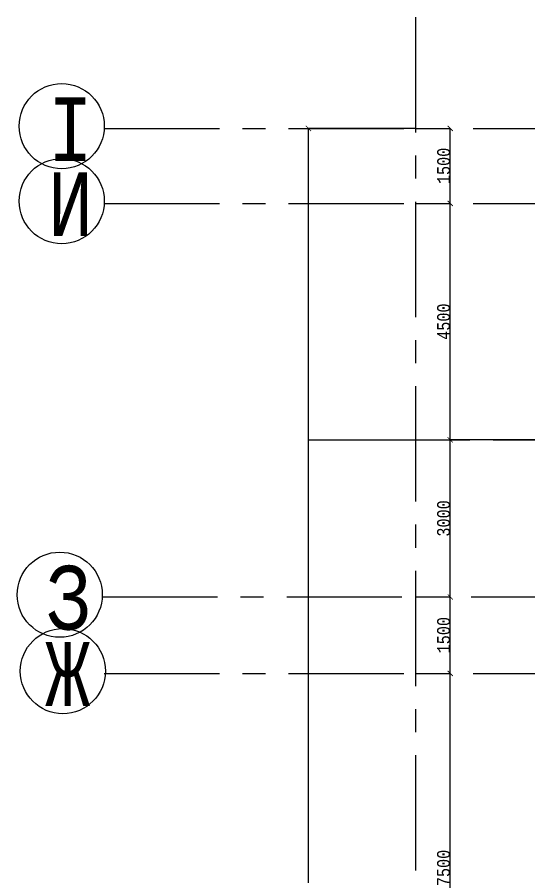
# Model space of a CAD drawing. Header units: millimetres. Extents: x -689206 to 4969298, y -1019800 to 703299.
# Drawn here: x 260695 to 270559, y -63522 to -46957 of the extents above; entities that cross this region are included whole.
import ezdxf

# ---------------------------------------------------------------- set-up
doc = ezdxf.new("R2010")
doc.units = ezdxf.units.MM
doc.linetypes.add('JIS_02_4.0', pattern=[5.5, 4, -1.5])
doc.linetypes.add('осеваяX2', pattern=[101.6, 63.5, -12.7, 12.7, -12.7])
doc.layers.add('сваи', color=7, linetype='JIS_02_4.0', lineweight=30)
doc.layers.add('стены', color=7, linetype='Continuous', lineweight=20)
doc.layers.add('сетка', color=104, linetype='Continuous')
doc.styles.add('Аннотативный', font='isocteur.ttf', dxfattribs={"width": 0.7, "height": 250})
doc.dimstyles.new('Аннотативный', dxfattribs={"dimscale": 0, "dimtxt": 250, "dimasz": 100, "dimexe": 1.25, "dimexo": 0.625, "dimtad": 1, "dimdec": 0, "dimtxsty": 'Аннотативный', "dimblk": 'ARCHTICK', "dimcen": 2.5, "dimadec": 0, "dimazin": 0, "dimtfac": 1, "dimtdec": 0, "dimtmove": 0, "dimatfit": 3, "dimfxl": 1, "dimarcsym": 0})

# ---------------------------------------------------------------- blocks, each defined once
blk = doc.blocks.new('_ArchTick')
at = {"color": 0, "linetype": 'ByBlock', "const_width": 0.15}
blk.add_lwpolyline([(-0.5, -0.5), (0.5, 0.5)], dxfattribs=at)
blk = doc.blocks.new('*D1416')
at = {"layer": 'Defpoints', "color": 0, "linetype": 'ByBlock', "lineweight": 20, "ltscale": 35, "transparency": 16777216}
for p in [(268373, -59602), (269043, -59602), (268373, -67102)]:
    blk.add_point(p, dxfattribs=at)
at = {"layer": 'сваи', "color": 0, "linetype": 'ByBlock', "lineweight": -2, "ltscale": 35, "transparency": 16777216}
for p, q in [((268373, -59602), (269044, -59602)), ((269043, -67102), (269043, -59602)), ((268373, -67102), (269044, -67102))]:
    blk.add_line(p, q, dxfattribs=at)
at = {"layer": 'сваи', "color": 0, "linetype": 'ByBlock', "lineweight": -2, "ltscale": 35, "transparency": 16777216, "xscale": 100, "yscale": 100, "zscale": 100}
for p, rotation in [((269043, -59602), 90), ((269043, -67102), 270)]:
    blk.add_blockref('_ArchTick', p, dxfattribs=dict(at, rotation=rotation))
at = {"layer": 'сваи', "color": 0, "linetype": 'ByBlock', "lineweight": 20, "ltscale": 35, "transparency": 16777216, "insert": (268917, -63352), "char_height": 250, "attachment_point": 5, "rotation": 90, "style": 'Аннотативный'}
blk.add_mtext('7500', dxfattribs=at)
blk = doc.blocks.new('*D1417')
at = {"layer": 'Defpoints', "color": 0, "linetype": 'ByBlock', "lineweight": 20, "ltscale": 35, "transparency": 16777216}
for p in [(268373, -58130), (269044, -58130), (268373, -59602)]:
    blk.add_point(p, dxfattribs=at)
at = {"layer": 'сваи', "color": 0, "linetype": 'ByBlock', "lineweight": -2, "ltscale": 35, "transparency": 16777216}
for p, q in [((268373, -58130), (269045, -58130)), ((269044, -59602), (269044, -58130)), ((268373, -59602), (269045, -59602))]:
    blk.add_line(p, q, dxfattribs=at)
at = {"layer": 'сваи', "color": 0, "linetype": 'ByBlock', "lineweight": -2, "ltscale": 35, "transparency": 16777216, "xscale": 100, "yscale": 100, "zscale": 100}
for p, rotation in [((269044, -58130), 90), ((269044, -59602), 270)]:
    blk.add_blockref('_ArchTick', p, dxfattribs=dict(at, rotation=rotation))
at = {"layer": 'сваи', "color": 0, "linetype": 'ByBlock', "lineweight": 20, "ltscale": 35, "transparency": 16777216, "insert": (268918, -58866), "char_height": 250, "attachment_point": 5, "rotation": 90, "style": 'Аннотативный'}
blk.add_mtext('1500', dxfattribs=at)
blk = doc.blocks.new('*D1418')
at = {"layer": 'Defpoints', "color": 0, "linetype": 'ByBlock', "lineweight": 20, "ltscale": 35, "transparency": 16777216}
for p in [(269044, -55102), (271955, -55102), (268373, -58130)]:
    blk.add_point(p, dxfattribs=at)
at = {"layer": 'сваи', "color": 0, "linetype": 'ByBlock', "lineweight": -2, "ltscale": 35, "transparency": 16777216}
for p, q in [((271955, -55102), (269043, -55102)), ((269044, -58130), (269044, -55102)), ((268373, -58130), (269045, -58130))]:
    blk.add_line(p, q, dxfattribs=at)
at = {"layer": 'сваи', "color": 0, "linetype": 'ByBlock', "lineweight": -2, "ltscale": 35, "transparency": 16777216, "xscale": 100, "yscale": 100, "zscale": 100}
for p, rotation in [((269044, -55102), 90), ((269044, -58130), 270)]:
    blk.add_blockref('_ArchTick', p, dxfattribs=dict(at, rotation=rotation))
at = {"layer": 'сваи', "color": 0, "linetype": 'ByBlock', "lineweight": 20, "ltscale": 35, "transparency": 16777216, "insert": (268918, -56616), "char_height": 250, "attachment_point": 5, "rotation": 90, "style": 'Аннотативный'}
blk.add_mtext('3000', dxfattribs=at)
blk = doc.blocks.new('*D1419')
at = {"layer": 'Defpoints', "color": 0, "linetype": 'ByBlock', "lineweight": 20, "ltscale": 35, "transparency": 16777216}
for p in [(268373, -50546), (269044, -50546), (268373, -55102)]:
    blk.add_point(p, dxfattribs=at)
at = {"layer": 'сваи', "color": 0, "linetype": 'ByBlock', "lineweight": -2, "ltscale": 35, "transparency": 16777216}
for p, q in [((268373, -50546), (269045, -50546)), ((269044, -55102), (269044, -50546)), ((268373, -55102), (269045, -55102))]:
    blk.add_line(p, q, dxfattribs=at)
at = {"layer": 'сваи', "color": 0, "linetype": 'ByBlock', "lineweight": -2, "ltscale": 35, "transparency": 16777216, "xscale": 100, "yscale": 100, "zscale": 100}
for p, rotation in [((269044, -50546), 90), ((269044, -55102), 270)]:
    blk.add_blockref('_ArchTick', p, dxfattribs=dict(at, rotation=rotation))
at = {"layer": 'сваи', "color": 0, "linetype": 'ByBlock', "lineweight": 20, "ltscale": 35, "transparency": 16777216, "insert": (268918, -52824), "char_height": 250, "attachment_point": 5, "rotation": 90, "style": 'Аннотативный'}
blk.add_mtext('4500', dxfattribs=at)
blk = doc.blocks.new('*D1420')
at = {"layer": 'Defpoints', "color": 0, "linetype": 'ByBlock', "lineweight": 20, "ltscale": 35, "transparency": 16777216}
for p in [(268373, -49100), (269045, -49100), (268373, -50546)]:
    blk.add_point(p, dxfattribs=at)
at = {"layer": 'сваи', "color": 0, "linetype": 'ByBlock', "lineweight": -2, "ltscale": 35, "transparency": 16777216}
for p, q in [((268373, -49100), (269046, -49100)), ((269045, -50546), (269045, -49100)), ((268373, -50546), (269046, -50546))]:
    blk.add_line(p, q, dxfattribs=at)
at = {"layer": 'сваи', "color": 0, "linetype": 'ByBlock', "lineweight": -2, "ltscale": 35, "transparency": 16777216, "xscale": 100, "yscale": 100, "zscale": 100}
for p, rotation in [((269045, -49100), 90), ((269045, -50546), 270)]:
    blk.add_blockref('_ArchTick', p, dxfattribs=dict(at, rotation=rotation))
at = {"layer": 'сваи', "color": 0, "linetype": 'ByBlock', "lineweight": 20, "ltscale": 35, "transparency": 16777216, "insert": (268919, -49823), "char_height": 250, "attachment_point": 5, "rotation": 90, "style": 'Аннотативный'}
blk.add_mtext('1500', dxfattribs=at)
blk = doc.blocks.new('*D1421')
at = {"layer": 'Defpoints', "color": 0, "linetype": 'ByBlock', "lineweight": 20, "ltscale": 35, "transparency": 16777216}
for p in [(266310, -49100), (268373, -49100), (268373, -91104)]:
    blk.add_point(p, dxfattribs=at)
at = {"layer": 'сваи', "color": 0, "linetype": 'ByBlock', "lineweight": -2, "ltscale": 35, "transparency": 16777216}
for p, q in [((268372, -49100), (266309, -49100)), ((266310, -91104), (266310, -49100)), ((268372, -91104), (266309, -91104))]:
    blk.add_line(p, q, dxfattribs=at)
at = {"layer": 'сваи', "color": 0, "linetype": 'ByBlock', "lineweight": -2, "ltscale": 35, "transparency": 16777216, "xscale": 100, "yscale": 100, "zscale": 100}
for p, rotation in [((266310, -49100), 90), ((266310, -91104), 270)]:
    blk.add_blockref('_ArchTick', p, dxfattribs=dict(at, rotation=rotation))
at = {"layer": 'сваи', "color": 0, "linetype": 'ByBlock', "lineweight": 20, "ltscale": 35, "transparency": 16777216, "insert": (266184, -70102), "char_height": 250, "attachment_point": 5, "rotation": 90, "style": 'Аннотативный'}
blk.add_mtext('42000', dxfattribs=at)

msp = doc.modelspace()

# ---------------------------------------------------------------- linework, layer by layer
at = {"layer": 'сетка'}
for centre in [(261553.2, -49056.6), (261553.2, -50502.2), (261515.3, -58086), (261575.9, -59558.6)]:
    msp.add_circle(centre, 820.6, dxfattribs=at)
at = {"layer": 'стены', "linetype": 'осеваяX2', "lineweight": 25, "ltscale": 35}
for p, q in [((268372.7, -46956.8), (268372.7, -91104.3)), ((262372.7, -49100.3), (285090.8, -49100.3)), ((262372.7, -50545.9), (328372.7, -50545.9)), ((266313.8, -55102.3), (328372.7, -55102.3)), ((262334.8, -58129.8), (328372.7, -58129.8)), ((262372.7, -59602.3), (328372.7, -59602.3))]:
    msp.add_line(p, q, dxfattribs=at)

# ---------------------------------------------------------------- texts
at = {"layer": 'сетка', "color": 0, "char_height": 1230.9, "width": 181.646, "attachment_point": 1, "style": 'Аннотативный'}
for s, insert in [('І', (261289, -48498.4)), ('И', (261289, -49944)), ('З', (261251.1, -57527.9)), ('Ж', (261235.9, -59000.4))]:
    msp.add_mtext(s, dxfattribs=dict(at, insert=insert))

# ---------------------------------------------------------------- dimensions: what is measured, and where the dimension line sits
at = {"layer": 'сваи', "linetype": 'ByBlock', "lineweight": 20, "ltscale": 35}
for base, p1, p2, text, picture, middle in [((266310, -49100.3), (268372.7, -91104.3), (268372.7, -49100.3), '42000', '*D1421', (266184.4, -70102.3)), ((269045, -49100.3), (268372.7, -50545.9), (268372.7, -49100.3), '1500', '*D1420', (268919.4, -49823.1)), ((269043.8, -50545.9), (268372.7, -55102.3), (268372.7, -50545.9), '4500', '*D1419', (268918.1, -52824.1)), ((269043.8, -55102.3), (268372.7, -58129.8), (271955.5, -55102.3), '3000', '*D1418', (268918.1, -56616)), ((269043.8, -58129.8), (268372.7, -59602.3), (268372.7, -58129.8), '1500', '*D1417', (268918.1, -58866))]:
    dim = msp.add_linear_dim(base=base, p1=p1, p2=p2, angle=90, text=text, dimstyle='Аннотативный', dxfattribs=at)
    dim.commit()
    dim.dimension.update_dxf_attribs({"geometry": picture, "text_midpoint": middle})
dim = msp.add_linear_dim(base=(269042.5, -59602.3), p1=(268372.7, -67102.3), p2=(268372.7, -59602.3), angle=90, dimstyle='Аннотативный', dxfattribs=at)
dim.commit()
dim.dimension.update_dxf_attribs({"geometry": '*D1416', "text_midpoint": (268916.9, -63352.3)})

doc.saveas('drawing.dxf')
